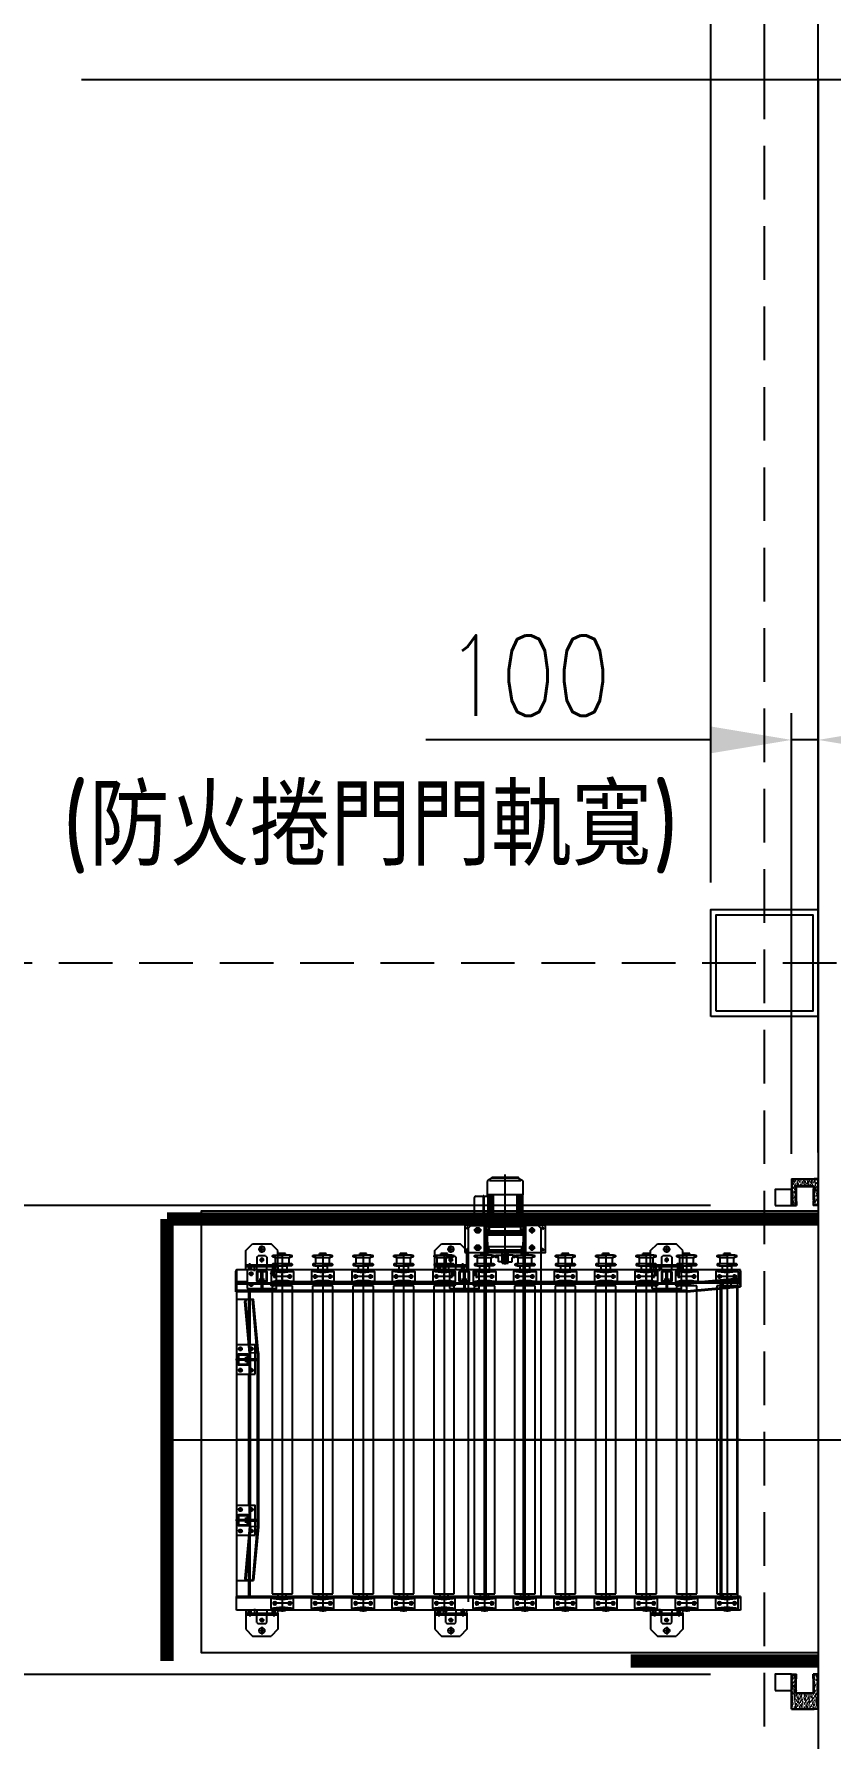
# Model space of a CAD drawing. Extents: x 0 to 210250, y -124674 to 148500.
# Drawn here: x 178052 to 181024, y -65652 to -59289 of the extents above; entities that cross this region are included whole.
import ezdxf

# ---------------------------------------------------------------- set-up
doc = ezdxf.new("R2010")
doc.units = 0
doc.header["$LTSCALE"] = 400
doc.header["$PDSIZE"] = 2
for name, pattern in [('CEN', [17, 15, -1, 0, -1]), ('CENTER', [23, 20, -1, 1, -1]), ('HIDDEN', [9.525, 6.35, -3.175]), ('HIDDENX2', [0.75, 0.5, -0.25]), ('PHANTOM', [25, 20, -1, 1, -1, 1, -1])]:
    doc.linetypes.add(name, pattern=pattern)
doc.layers.get('0').update_dxf_attribs({"linetype": 'CONTINUOUS'})
doc.layers.get('DEFPOINTS').update_dxf_attribs({"linetype": 'CONTINUOUS'})
for name, color, linetype in [('CENTER', 6, 'CEN'), ('COLUMN', 1, 'CONTINUOUS'), ('DIM', 2, 'CONTINUOUS'), ('GZ_3', 8, 'HIDDEN'), ('GZ_4', 4, 'CENTER'), ('GZ_Qoo02', 2, 'CONTINUOUS'), ('GZ_Qoo03', 3, 'CONTINUOUS'), ('GZ_Qoo06', 6, 'CONTINUOUS'), ('GZ_Qoo08', 8, 'CONTINUOUS'), ('GZ_Qoo12', 253, 'CONTINUOUS'), ('GZ_Qoo14', 22, 'CONTINUOUS'), ('PHANTOM', 3, 'PHANTOM'), ('WALL', 2, 'CONTINUOUS'), ('欄杆', 30, 'CONTINUOUS')]:
    doc.layers.add(name, color=color, linetype=linetype)
doc.styles.add('ROMANS', font='romans.shx', dxfattribs={"width": 0.8})
doc.styles.get("Standard").update_dxf_attribs({"font": 'ISOCP.SHX', "bigfont": 'CHINESET.SHX'})
doc.dimstyles.new('AM_ISO', dxfattribs={"dimscale": 300, "dimtxt": 3.5, "dimasz": 3.5, "dimexe": 1, "dimexo": 1, "dimgap": 1.5, "dimtad": 1, "dimdsep": 46, "dimtxsty": 'Standard', "dimcen": 0, "dimclrd": 256, "dimclre": 256, "dimclrt": 256, "dimadec": 0, "dimazin": 2, "dimtp": 0.1, "dimtm": 0.1, "dimtfac": 0.71, "dimtmove": 0, "dimatfit": 3, "dimfxl": 0, "dimlwd": -1, "dimlwe": -1, "dimarcsym": 0})

# ---------------------------------------------------------------- blocks, each defined once
blk = doc.blocks.new('G$CDFEA6D53')
for p, q in [((6.8, 75.2), (15.5, 75.2)), ((6.8, 71), (6.8, 42)), ((6.8, 70), (15.5, 70)), ((13.5, 79), (8.8, 79)), ((15.5, 71), (15.5, 13)), ((38.1, 67.5), (15.5, 67.5)), ((46.8, 75.2), (38.1, 75.2)), ((38.1, 71), (38.1, 13)), ((46.8, 70), (38.1, 70)), ((40.1, 79), (44.8, 79)), ((46.8, 71), (46.8, 42)), ((121.5, 80.2), (1271.5, 80.2)), ((121.5, 3.9), (121.5, 80.2)), ((1271.5, 80.2), (1271.5, 3.9)), ((4.6, 54.5), (1, 54.5)), ((1, 29.5), (1, 54.5)), ((4.6, 29.5), (1, 29.5)), ((4.6, 54.5), (4.6, 29.5)), ((6, 54), (4.6, 54)), ((6, 30), (4.6, 30)), ((6.8, 54.5), (6, 54.5)), ((6, 54.5), (6, 29.5)), ((6.8, 29.5), (6, 29.5)), ((6.8, 13), (6.8, 42)), ((6.8, 14), (15.5, 14)), ((6.8, 8.8), (15.5, 8.8)), ((13.5, 5), (8.8, 5)), ((38.1, 16.5), (15.5, 16.5)), ((46.8, 14), (38.1, 14)), ((46.8, 8.8), (38.1, 8.8)), ((40.1, 5), (44.8, 5)), ((46.8, 13), (46.8, 42)), ((121.5, 57), (101.4, 57)), ((121.5, 27), (101.4, 27)), ((1271.5, 3.9), (121.5, 3.9)), ((1281, 57), (1271.5, 57)), ((1281, 57), (1271.5, 57)), ((1281, 27), (1271.5, 27)), ((1281, 27), (1271.5, 27)), ((1281, 27), (1281, 57)), ((1291.8, 54.5), (1281, 54.5)), ((1291.8, 29.5), (1281, 29.5)), ((1333, 54.5), (1321.2, 54.5)), ((1333, 29.5), (1321.2, 29.5)), ((1326.2, 57.5), (1326.2, 26.5)), ((1333, 54.5), (1333, 29.5))]:
    blk.add_line(p, q)
at = {"elevation": 0}
for points in [[(67.5, 58.8), (67.5, 84), (105.5, 84), (105.5, 58), (101.5, 58)], [(1325.5, 58.8), (1325.5, 84), (1287.5, 84), (1287.5, 58), (1291.5, 58)], [(67.5, 25.2), (67.5, 0), (105.5, 0), (105.5, 26), (101.5, 26)], [(1325.5, 25.2), (1325.5, 0), (1287.5, 0), (1287.5, 26), (1291.5, 26)]]:
    blk.add_lwpolyline(points, dxfattribs=at)
blk.add_lwpolyline([(46.8, 25), (66.8, 25), (66.8, 59), (46.8, 59)], close=True, dxfattribs=at)
for points in [[(71.4, 59), (68.3, 59, 0.414214), (66.8, 57.5)], [(71.4, 25), (68.3, 25, -0.414214), (66.8, 26.5)], [(1321.5, 59), (1324.7, 59, -0.414214), (1326.2, 57.5)], [(1321.5, 25), (1324.7, 25, 0.414214), (1326.2, 26.5)]]:
    blk.add_lwpolyline(points, format="xyb", dxfattribs=at)
for centre, radius, start, end in [((23.7, 71), 16.9, 151.84274, 180.08477), ((-1.4, 71), 16.9, 359.91523, 28.15726), ((55, 71), 16.9, 151.84274, 180.08477), ((29.9, 71), 16.9, 359.91523, 28.15726), ((-117.8, 42), 190, 347.22979, 12.77021), ((290.8, 42), 190, 167.22979, 192.77021), ((1102.2, 42), 190, 347.22979, 12.77021), ((1510.8, 42), 190, 167.22979, 192.77021), ((23.7, 13), 16.9, 179.91523, 208.15726), ((-1.4, 13), 16.9, 331.84274, 0.08477), ((55, 13), 16.9, 179.91523, 208.15726), ((29.9, 13), 16.9, 331.84274, 0.08477)]:
    blk.add_arc(centre, radius, start, end)
at = {"layer": 'GZ_4'}
for p, q in [((92.2, 70), (80.7, 70)), ((86.5, 75.8), (86.5, 64.3)), ((1300.7, 70), (1312.2, 70)), ((1306.5, 75.8), (1306.5, 64.3)), ((0, 42), (1338, 42)), ((92.2, 14), (80.7, 14)), ((86.5, 8.3), (86.5, 19.8)), ((1300.7, 14), (1312.2, 14)), ((1306.5, 8.3), (1306.5, 19.8))]:
    blk.add_line(p, q, dxfattribs=at)
blk = doc.blocks.new('Chiming_Hole')
blk.add_circle((0, 0), 5)
at = {"layer": 'GZ_4'}
for p, q in [((-7, 0), (7, 0)), ((0, 7), (0, -7))]:
    blk.add_line(p, q, dxfattribs=at)
blk = doc.blocks.new('G$CD53CDFA2')
for p, q in [((0, 85, 0), (120, 85, 0)), ((0, 85, 0), (0, 25, 0)), ((0, 79, 0), (120, 79, 0)), ((120, 85, 0), (120, 25, 0)), ((0, 25, 0), (25, 0, 0)), ((25, 0, 0), (95, 0, 0)), ((120, 25, 0), (95, 0, 0))]:
    blk.add_line(p, q)
at = {"layer": 'GZ_4'}
for p, q in [((15, 91.1, 0), (15, 72.3, 0)), ((105, 91.1, 0), (105, 72.3, 0))]:
    blk.add_line(p, q, dxfattribs=at)
at = {"xscale": 2, "yscale": 2, "zscale": 2}
blk.add_blockref('Chiming_Hole', (60, 20, 0), dxfattribs=at)
blk = doc.blocks.new('Chiming_Tap')
blk.add_circle((0, 0), 3.75)
at = {"color": 4}
blk.add_arc((0, 0), 5, 255, 195, dxfattribs=at)
at = {"layer": 'GZ_4'}
for p, q in [((-7, 0), (7, 0)), ((0, 7), (0, -7))]:
    blk.add_line(p, q, dxfattribs=at)
blk = doc.blocks.new('G$C961198F0')
blk.add_lwpolyline([(0, 0), (300, 0), (300, 100), (0, 100)], close=True)
for name, p, xscale, yscale, zscale in [('Chiming_Tap', (10, 90), 0.6, 0.6, 0.6), ('Chiming_Hole', (50, 82.5), -1.65, 1.65, 1.65), ('Chiming_Hole', (85, 82.5), -0.9, 0.9, 0.9), ('Chiming_Hole', (215, 82.5), 0.9, 0.9, 0.9), ('Chiming_Hole', (250, 82.5), 1.65, 1.65, 1.65), ('Chiming_Tap', (290, 90), 0.6, 0.6, 0.6), ('Chiming_Tap', (10, 10), 0.6, 0.6, 0.6), ('Chiming_Hole', (50, 17.5), -1.65, 1.65, 1.65), ('Chiming_Hole', (85, 17.5), -0.9, 0.9, 0.9), ('Chiming_Hole', (215, 17.5), 0.9, 0.9, 0.9), ('Chiming_Hole', (250, 17.5), 1.65, 1.65, 1.65), ('Chiming_Tap', (290, 10), 0.6, 0.6, 0.6)]:
    blk.add_blockref(name, p, dxfattribs=dict(xscale=xscale, yscale=yscale, zscale=zscale))
blk = doc.blocks.new('Hole')
blk.add_circle((0, 0), 5)
at = {"layer": 'GZ_4'}
for p, q in [((-7, 0), (7, 0)), ((0, 7), (0, -7))]:
    blk.add_line(p, q, dxfattribs=at)
blk = doc.blocks.new('A$C19507C09')
at = {"layer": 'GZ_4'}
for p, q in [((64.4, 10.3), (8.4, 10.3)), ((36.4, 20.5), (36.4, 0))]:
    blk.add_line(p, q, dxfattribs=at)
at = {"layer": 'GZ_Qoo08', "xscale": -1.2, "yscale": 1.2, "zscale": 1.2}
for p in [(8.4, 10.3), (64.4, 10.3)]:
    blk.add_blockref('Hole', p, dxfattribs=at)
blk = doc.blocks.new('G$CCFC662B3')
for p, q in [((41, 5, 0), (41, 40, 0)), ((46, 0, 0), (41, 5, 0)), ((46, 0, 0), (74, 0, 0)), ((79, 5, 0), (74, 0, 0)), ((79, 5, 0), (79, 40, 0))]:
    blk.add_line(p, q)
at = {"layer": 'GZ_3'}
for p, q in [((10, 40, 0), (10, 52, 0)), ((10.8, 40, 0), (10.8, 52, 0)), ((19.2, 40, 0), (19.2, 52, 0)), ((20, 40, 0), (20, 52, 0)), ((41, 52, 0), (41, 40, 0)), ((79, 52, 0), (79, 40, 0)), ((100, 40, 0), (100, 52, 0)), ((100.7, 40, 0), (100.7, 52, 0)), ((109.2, 40, 0), (109.2, 52, 0)), ((110, 40, 0), (110, 52, 0))]:
    blk.add_line(p, q, dxfattribs=at)
at = {"layer": 'GZ_3', "elevation": 0}
blk.add_lwpolyline([(0, 52), (120, 52), (120, 40), (0, 40)], close=True, dxfattribs=at)
at = {"layer": 'GZ_4'}
for p, q in [((15, 57, 0), (15, 35, 0)), ((87, 57, 0), (87, 35, 0))]:
    blk.add_line(p, q, dxfattribs=at)
at = {"xscale": 1.2, "yscale": 1.2, "zscale": 1.2, "rotation": 270}
blk.add_blockref('Chiming_Tap', (60, 15, 0), dxfattribs=at)
blk = doc.blocks.new('40x40')
blk.add_lwpolyline([(-16, 0), (16, 0, 0.414214), (20, 4), (20, 36, 0.414214), (16, 40), (-16, 40, 0.414214), (-20, 36), (-20, 4, 0.414214)], format="xyb", close=True)
at = {"layer": 'GZ_3'}
blk.add_lwpolyline([(-16, 3.2), (16, 3.2, 0.414214), (16.8, 4), (16.8, 36, 0.414214), (16, 36.8), (-16, 36.8, 0.414214), (-16.8, 36), (-16.8, 4, 0.414214)], format="xyb", close=True, dxfattribs=at)
blk = doc.blocks.new('G$CF10BFE15')
at = {"elevation": 0}
blk.add_lwpolyline([(0, 0), (110, 0), (110, 70), (0, 70)], close=True, dxfattribs=at)
at = {"xscale": 1.2, "yscale": 1.2, "zscale": 1.2}
for p in [(15, 55), (15, 15), (95, 55), (95, 15)]:
    blk.add_blockref('Chiming_Hole', p, dxfattribs=at)
at = {"layer": 'GZ_3'}
blk.add_blockref('40x40', (55, 25), dxfattribs=at)
blk = doc.blocks.new('G$C351124E8')
for p, q in [((877, 1487), (867, 1477)), ((867, 1477), (867, 1322)), ((877, 1487), (932, 1487)), ((932, 1487), (932, 1322)), ((1127, 1487), (1072, 1487)), ((1072, 1487), (1072, 1322)), ((1127, 1487), (1137, 1477)), ((1137, 1477), (1137, 1322)), ((2, 1322), (2, 1272)), ((1882, 1322), (2, 1322)), ((1882, 1272), (1882, 1322)), ((42, 1272), (2, 1272)), ((2, 1272), (2, 102)), ((52, 1252), (52, 1042)), ((797, 1272), (152, 1272)), ((867, 1272), (867, 102)), ((867, 1252), (867, 82)), ((1552, 1272), (907, 1272)), ((932, 1272), (932, 102)), ((1072, 1272), (1072, 102)), ((1137, 1272), (1137, 102)), ((1882, 1272), (1662, 1272)), ((1807, 102), (1807, 1272)), ((1872, 102), (1872, 1272)), ((52, 932), (52, 442)), ((52, 332), (52, 102)), ((1882, 102), (2, 102)), ((2, 52), (2, 102)), ((1882, 102), (1882, 52)), ((1882, 52), (2, 52))]:
    blk.add_line(p, q)
at = {"layer": 'GZ_3'}
for p, q in [((926, 1487), (926, 102)), ((1078, 1487), (1078, 102)), ((42, 1277), (2, 1277)), ((797, 1277), (152, 1277)), ((867, 1322), (867, 1272)), ((867, 1302), (867, 1252)), ((1552, 1277), (907, 1277)), ((932, 1322), (932, 1272)), ((1072, 1322), (1072, 1272)), ((1137, 1322), (1137, 1272)), ((1882, 1277), (1662, 1277)), ((47, 1252), (47, 1042)), ((1813, 102), (1813, 1272)), ((47, 932), (47, 442)), ((47, 332), (47, 102)), ((1882, 97), (2, 97))]:
    blk.add_line(p, q, dxfattribs=at)
at = {"layer": 'GZ_4'}
for p, q in [((201.2, 1297, 0), (145.2, 1297, 0)), ((173.2, 1286.7, 0), (173.2, 1307.3, 0)), ((797, 1297, 0), (748.4, 1297, 0)), ((776.4, 1286.7, 0), (776.4, 1307.3, 0)), ((955.2, 1297, 0), (907, 1297, 0)), ((927.2, 1286.7, 0), (927.2, 1307.3, 0)), ((1552, 1297), (1502.4, 1297)), ((1530.4, 1286.7), (1530.4, 1307.3)), ((1709.2, 1297), (1662, 1297)), ((1681.2, 1286.7), (1681.2, 1307.3)), ((1882, 687), (0, 687))]:
    blk.add_line(p, q, dxfattribs=at)
at = {"yscale": 1.65, "zscale": 1.65}
for p, xscale in [((899.5, 1469.5), -1.65), ((1104.5, 1469.5), 1.65), ((899.5, 1404.5), -1.65), ((1104.5, 1404.5), 1.65)]:
    blk.add_blockref('Chiming_Hole', p, dxfattribs=dict(at, xscale=xscale))
for name, p, rotation in [('G$CCFC662B3', (157, 1374, 0), 180), ('G$CCFC662B3', (862, 1374, 0), 180), ('G$CCFC662B3', (1667, 1374, 0), 180), ('G$CF10BFE15', (72, 932), 90), ('G$CF10BFE15', (72, 332), 90)]:
    blk.add_blockref(name, p, dxfattribs=dict(rotation=rotation))
for name, p in [('G$CF10BFE15', (42, 1252)), ('G$CF10BFE15', (797, 1252)), ('G$CF10BFE15', (1552, 1252)), ('A$C19507C09', (136.8, 66.7, 0)), ('A$C19507C09', (287.6, 66.7, 0)), ('A$C19507C09', (438.4, 66.7, 0)), ('A$C19507C09', (589.2, 66.7, 0)), ('A$C19507C09', (740, 66.7, 0)), ('A$C19507C09', (890.8, 66.7, 0)), ('A$C19507C09', (1041.6, 66.7)), ('A$C19507C09', (1192.4, 66.7)), ('A$C19507C09', (1343.2, 66.7)), ('A$C19507C09', (1494, 66.7)), ('A$C19507C09', (1644.8, 66.7)), ('A$C19507C09', (1795.6, 66.7))]:
    blk.add_blockref(name, p)
at = {"xscale": -1, "rotation": 180}
for p in [(287.6, 1307.3, 0), (438.4, 1307.3, 0), (589.2, 1307.3, 0), (1041.6, 1307.3), (1192.4, 1307.3), (1343.2, 1307.3), (1795.6, 1307.3)]:
    blk.add_blockref('A$C19507C09', p, dxfattribs=at)
at = {"xscale": -1}
for p in [(157, 0, 0), (862, 0, 0), (1667, 0, 0)]:
    blk.add_blockref('G$CCFC662B3', p, dxfattribs=at)
at = {"layer": 'GZ_Qoo08', "xscale": 1.2, "yscale": 1.2, "zscale": 1.2, "rotation": 180}
for p in [(201.2, 1297, 0), (748.4, 1297, 0), (955.2, 1297, 0), (1502.4, 1297), (1709.2, 1297)]:
    blk.add_blockref('Hole', p, dxfattribs=at)
blk = doc.blocks.new('A$C4DFB3055')
for p, q in [((185, 163), (185, 67)), ((188, 165), (187, 165)), ((188, 165), (195.6, 178.9)), ((188, 165), (188, 65)), ((197, 173.6), (197, 56.5)), ((250, 181.5), (200, 181.5)), ((250, 181.5), (250, 48.5)), ((369, 180.5), (250, 180.5)), ((365, 178.1), (250, 178.1)), ((367, 174), (250, 174)), ((365, 171.3), (250, 171.3)), ((367, 167.2), (250, 167.2)), ((365, 163.2), (250, 163.2)), ((367, 159.1), (250, 159.1)), ((367, 176.1), (367, 174)), ((367, 169.3), (367, 167.2)), ((367, 161.2), (367, 159.1)), ((369, 180.5), (369, 115)), ((386, 173), (369, 173)), ((377.5, 180), (386.5, 180)), ((382, 175.5), (382, 184.5)), ((391, 182.5), (386, 182.5)), ((386, 182.5), (386, 47.5)), ((391, 182.5), (391, 115)), ((391, 47.5), (391, 182.5)), ((391, 182.5), (398, 182.5)), ((391, 115), (391, 174.5)), ((399, 48.5), (399, 181.5)), ((399.1, 182.2), (452, 181.3)), ((442, 50.6), (442, 179.5)), ((442.5, 180), (451.5, 180)), ((444, 177.4), (447.6, 177.3)), ((447, 175.5), (447, 184.5)), ((454, 179.3), (454, 174.6)), ((455.5, 60.7), (455.5, 169.3)), ((458, 141.9), (457, 142.1)), ((459.5, 90.1), (459.5, 139.9)), ((463, 127.5), (459.5, 127.5)), ((463, 102.5), (463, 127.5)), ((464.6, 127), (463, 127.4)), ((509.2, 115), (173.6, 115)), ((188, 65), (187, 65)), ((188, 65), (195.6, 51.1)), ((367, 70.9), (250, 70.9)), ((365, 66.8), (250, 66.8)), ((367, 63.9), (250, 63.9)), ((367, 70.9), (367, 68.8)), ((367, 63.9), (367, 61.8)), ((391, 115), (369, 115)), ((369, 49.5), (369, 115)), ((458, 88.1), (457, 87.9)), ((463, 102.5), (459.5, 102.5)), ((464.6, 103), (463, 102.5)), ((465, 103.5), (465, 126.5)), ((505, 126), (465, 126)), ((505, 104), (465, 104)), ((499, 118.5), (471, 118.5)), ((499, 111.5), (471, 111.5)), ((505, 104), (505, 126)), ((250, 48.5), (200, 48.5)), ((365, 59.8), (250, 59.8)), ((367.2, 56.1), (250, 56)), ((365.2, 52), (250, 52)), ((255, 49.5), (250, 49.5)), ((252, 32.4), (252, 35.4)), ((252, 35.4), (327.6, 35.4)), ((252, 32.4), (327.6, 32.4)), ((255, 35.4), (255, 52)), ((255, 5), (255, 32.4)), ((324.6, 35.4), (324.6, 52)), ((369, 49.5), (324.6, 49.5)), ((324.6, 5), (324.6, 32.4)), ((327.6, 32.4), (327.6, 35.4)), ((367.2, 56.1), (367.2, 54)), ((386, 57), (369, 57)), ((377.5, 50), (386.5, 50)), ((382, 45.5), (382, 54.5)), ((391, 47.5), (386, 47.5)), ((391, 47.5), (398, 47.5)), ((399.1, 47.8), (452, 48.7)), ((442.5, 50), (451.5, 50)), ((444, 52.6), (447.6, 52.7)), ((447, 45.5), (447, 54.5)), ((454, 50.7), (454, 55.4)), ((319.6, 0), (260, 0))]:
    blk.add_line(p, q)
blk.add_lwpolyline([(369.5, 37.5), (459.5, 37.5), (459.5, 192.5), (369.5, 192.5)], close=True)
for centre in [(382, 180), (447, 180), (382, 50), (447, 50)]:
    blk.add_circle(centre, 4.5)
for centre, radius, start, end in [((187, 163), 2, 90, 180), ((200, 176.5), 5, 90, 151.38954), ((365, 176.1), 2, 0, 90), ((365, 169.3), 2, 0, 90), ((365, 161.2), 2, 0, 90), ((398, 181.5), 1, 0, 90), ((399.1, 183.2), 1, 237.09855, 269), ((440, 179.5), 2, 0, 89), ((444, 179.4), 2, 180, 269), ((447.5, 169.3), 8, 0, 89), ((452, 179.3), 2, 0, 89), ((456, 174.6), 2, 180, 211.78833), ((457.5, 144.1), 2, 180, 255.96376), ((457.5, 139.9), 2, 0, 75.96376), ((187, 67), 2, 180, 270), ((365, 68.8), 2, 270, 0), ((457.5, 85.9), 2, 104.03624, 180), ((457.5, 90.1), 2, 284.03624, 0), ((464.5, 126.5), 0.5, 0, 75), ((464.5, 103.5), 0.5, 285, 0), ((471, 115), 3.5, 90, 270), ((499, 115), 3.5, 270, 90), ((200, 53.5), 5, 208.61046, 270), ((260, 5), 5, 180, 270), ((319.6, 5), 5, 270, 0), ((365, 61.8), 2, 270, 0), ((365.2, 54), 2, 270, 0), ((398, 48.5), 1, 270, 0), ((399.1, 46.8), 1, 91, 122.90145), ((440, 50.5), 2, 271, 0), ((444, 50.6), 2, 91, 180), ((447.5, 60.7), 8, 271, 0), ((452, 50.7), 2, 271, 0), ((456, 55.4), 2, 148.21167, 180)]:
    blk.add_arc(centre, radius, start, end)
blk = doc.blocks.new('RS50T13-T')
for p, q in [((-4.3, 29), (-4.3, 0)), ((-4.3, 28), (4.3, 28)), ((-4.3, -29), (-4.3, 0)), ((2.3, 37), (-2.3, 37)), ((4.3, 25.5), (4.3, 29)), ((20.7, 25.5), (4.3, 25.5)), ((20.7, 0), (20.7, 25.5)), ((20.7, 0), (20.7, -25.5)), ((-4.3, -28), (4.3, -28)), ((2.3, -37), (-2.3, -37)), ((20.7, -25.5), (4.3, -25.5)), ((4.3, -25.5), (4.3, -29))]:
    blk.add_line(p, q)
for centre, start, end in [((12.5, 29), 151.84274, 180.08477), ((-12.5, 29), 359.91523, 28.15726), ((12.5, -29), 179.91523, 208.15726), ((-12.5, -29), 331.84274, 0.08477)]:
    blk.add_arc(centre, 16.9, start, end)
at = {"layer": 'GZ_4'}
for p, q in [((-4.3, 33.2), (4.3, 33.2)), ((-4.3, -33.2), (4.3, -33.2))]:
    blk.add_line(p, q, dxfattribs=at)
blk = doc.blocks.new('Chiming_mark')
at = {"layer": 'GZ_4'}
for p, q in [((-5, 0), (5, 0)), ((0, 5), (0, -5))]:
    blk.add_line(p, q, dxfattribs=at)
blk = doc.blocks.new('G$C00DE59CC')
for name, p, xscale, yscale, zscale in [('Chiming_Hole', (8.4, 48.4), 1.2, 1.2, 1.2), ('Chiming_mark', (48.4, 28.4), 2, 2, 2), ('Chiming_Hole', (88.4, 48.4), 1.2, 1.2, 1.2)]:
    blk.add_blockref(name, p, dxfattribs=dict(xscale=xscale, yscale=yscale, zscale=zscale))
at = {"layer": 'GZ_3', "xscale": 1.2, "yscale": 1.2, "zscale": 1.2}
for p in [(8.4, 8.4), (88.4, 8.4)]:
    blk.add_blockref('Chiming_Hole', p, dxfattribs=at)
blk = doc.blocks.new('G$CA3279A56')
for p, q in [((0, 0), (0, 77)), ((1877, 82), (5, 82)), ((1882, 77), (1882, 18)), ((1682, 0), (0, 0)), ((5, 32.8), (1680.5, 32.8)), ((5, 29.1), (1680.7, 29.1)), ((1680.5, 32.8), (1874.1, 50.3)), ((1680.7, 29.1), (1874.4, 46.5)), ((1681.8, 4), (1680.7, 29.1)), ((1682, 0), (1681.8, 4)), ((1682, 0), (1882, 18)), ((1882, 18), (1879.5, 45.7))]:
    blk.add_line(p, q)
at = {"elevation": 0}
for points in [[(94.8, 32.8), (94.8, 82), (99.2, 82), (99.2, 32.8)], [(849.8, 32.8), (849.8, 82), (854.2, 82), (854.2, 32.8)], [(1604.8, 32.8), (1604.8, 82), (1609.2, 82), (1609.2, 32.8)]]:
    blk.add_lwpolyline(points, dxfattribs=at)
for centre, start, end in [((5, 77), 90, 180), ((1877, 77), 0, 90), ((5, 27.8), 90, 180), ((5, 24.1), 90, 180), ((1874.5, 45.3), 5.14273, 95.14276), ((1874.9, 41.5), 5.14273, 95.14276)]:
    blk.add_arc(centre, 5, start, end)
at = {"layer": 'GZ_3'}
for p, q in [((1681.8, 4.5), (0, 4.5)), ((94.8, 32.8, 0), (94.8, 4.5, 0)), ((99.2, 32.8, 0), (99.2, 4.5, 0)), ((849.8, 32.8), (849.8, 4.5)), ((854.2, 32.8), (854.2, 4.5)), ((1604.8, 32.8), (1604.8, 4.5)), ((1609.2, 32.8), (1609.2, 4.5)), ((1681.8, 4), (1881.6, 22))]:
    blk.add_line(p, q, dxfattribs=at)
for p in [(48.6, 18.6, 0), (803.6, 18.6), (1558.6, 18.6)]:
    blk.add_blockref('G$C00DE59CC', p)
blk = doc.blocks.new('G$C3C7BC1E0')
for p, q in [((0, 1045), (0, 5)), ((5, 1050), (64, 1050)), ((49.2, 848.5), (31.7, 1042.1)), ((52.9, 848.7), (35.5, 1042.4)), ((64, 1050), (36.3, 1047.5)), ((82, 850), (64, 1050)), ((49.2, 201.5), (49.2, 848.5)), ((78, 849.8), (52.9, 848.7)), ((52.9, 201.3), (52.9, 848.7)), ((82, 850), (78, 849.8)), ((82, 850), (82, 200)), ((49.2, 201.5), (31.7, 7.9)), ((52.9, 201.3), (35.5, 7.6)), ((82, 200), (52.9, 201.3)), ((82, 200), (64, 0)), ((5, 0), (64, 0)), ((64, 0), (36.3, 2.5))]:
    blk.add_line(p, q)
for points in [[(49.2, 822.8), (0, 822.8), (0, 827.3), (49.2, 827.3)], [(49.2, 222.8), (0, 222.8), (0, 227.3), (49.2, 227.3)]]:
    blk.add_lwpolyline(points)
for centre, start, end in [((5, 1045), 90, 180), ((36.7, 1042.5), 95.14273, 185.14276), ((40.5, 1042.9), 95.14273, 185.14276), ((5, 5), 180, 270), ((36.7, 7.5), 174.85724, 264.85727), ((40.5, 7.1), 174.85724, 264.85727)]:
    blk.add_arc(centre, 5, start, end)
at = {"layer": 'GZ_3'}
for p, q in [((77.5, 849.8), (60, 1049.6)), ((49.2, 827.3), (77.5, 827.3)), ((77.5, 849.8), (77.5, 200.2)), ((49.2, 822.8), (77.5, 822.8)), ((49.2, 227.3), (77.5, 227.3)), ((49.2, 222.8), (77.5, 222.8)), ((77.5, 200.2), (60, 0.4))]:
    blk.add_line(p, q, dxfattribs=at)
at = {"rotation": 90}
for p in [(63.4, 776.6), (63.4, 176.6)]:
    blk.add_blockref('G$C00DE59CC', p, dxfattribs=at)
blk = doc.blocks.new('G$C1BB825F4')
at = {"rotation": 90}
blk.add_blockref('G$C351124E8', (1677.9, 0), dxfattribs=at)
at = {"layer": 'GZ_Qoo02'}
blk.add_blockref('A$C4DFB3055', (-173.6, 889.5), dxfattribs=at)
at = {"layer": 'GZ_Qoo03', "rotation": 90}
blk.add_blockref('G$C961198F0', (290.9, 854.5, 0), dxfattribs=at)
at = {"layer": 'GZ_Qoo06', "xscale": -1, "rotation": 270}
for p in [(258.9, 1547, 0), (258.9, 742, 0), (258.9, 37, 0)]:
    blk.add_blockref('G$CD53CDFA2', p, dxfattribs=at)
at = {"layer": 'GZ_Qoo06', "rotation": 90}
for p in [(1722.9, 1547, 0), (1722.9, 742, 0), (1722.9, 37, 0)]:
    blk.add_blockref('G$CD53CDFA2', p, dxfattribs=at)
at = {"layer": 'GZ_Qoo08', "xscale": -1, "rotation": 179.9999999999999}
blk.add_blockref('RS50T13-T', (305.6, 1004.5), dxfattribs=at)
at = {"layer": 'GZ_Qoo12', "xscale": -1, "rotation": 179.9999999999999}
for p in [(294.4, 1874), (294.4, 1723.2), (294.4, 1572.4), (294.4, 1421.6), (294.4, 1270.8), (294.4, 1120), (294.4, 969.2), (294.4, 818.4, 0), (294.4, 667.6, 0), (294.4, 516.8, 0), (294.4, 366, 0), (294.4, 215.2, 0)]:
    blk.add_blockref('G$CDFEA6D53', p, dxfattribs=at)
at = {"layer": 'GZ_Qoo14', "rotation": 90}
for name, p in [('G$CA3279A56', (437.9, 0)), ('G$C3C7BC1E0', (1515.9, 2))]:
    blk.add_blockref(name, p, dxfattribs=at)
blk = doc.blocks.new('A$C34DC6CBD')
h = blk.add_hatch()
h.set_pattern_fill('AR-SAND', color=0, scale=0.1)
h.set_pattern_definition([(37.5, (-8589.58, 39223.7572), (-0.16000313, 4.89413237), [0, -3.8608, 0, -4.318, 0, -4.1275]), (7.5, (-8589.58, 39223.757), (4.4952328, 7.168251), [0, -2.0828, 0, -3.4798, 0, -1.3335]), (327.5, (-8592.704, 39223.757), (7.9099237, 0.01437185), [0, -1.27, 0, -4.572, 0, -5.969]), (317.5, (-8592.704, 39223.757), (7.6355645, 2.2292932), [0, -0.635, 0, -2.9972, 0, -3.429])])
h.paths.add_polyline_path([(49.2, 0.7), (10.8, 0.7), (0.8, 0.7), (0.8, 49.2), (10.8, 49.2), (49.2, 49.2), (49.2, 41.3), (45.5, 41.3), (45.5, 42.1), (14.2, 42.1), (14.2, 40.8), (14.2, 10.2), (14.2, 7.8), (45.5, 7.8), (45.5, 8.6), (48.4, 8.6), (49.2, 8.6)])
h = blk.add_hatch()
h.set_pattern_fill('AR-SAND', color=0, scale=0.1)
h.set_pattern_definition([(37.5, (-6588.3615, 39223.7575), (-0.16000313, 4.89413237), [0, -3.8608, 0, -4.318, 0, -4.1275]), (7.5, (-6588.3615, 39223.7575), (4.4952328, 7.168251), [0, -2.0828, 0, -3.4798, 0, -1.3335]), (327.5, (-6591.4857, 39223.7575), (7.9099237, 0.01437185), [0, -1.27, 0, -4.572, 0, -5.969]), (317.5, (-6591.486, 39223.7575), (7.6355645, 2.2292932), [0, -0.635, 0, -2.9972, 0, -3.429])])
h.paths.add_polyline_path([(925.8, 0.7), (964.2, 0.7), (989.2, 0.7), (989.2, 49.2), (964.2, 49.2), (925.8, 49.2), (925.8, 41.3), (929.5, 41.3), (929.5, 42.1), (960.8, 42.1), (960.8, 40.8), (960.8, 10.2), (960.8, 7.8), (929.5, 7.8), (929.5, 8.6), (926.6, 8.6), (925.8, 8.6)])
at = {"color": 1}
for p, q in [((0, 50), (50, 50)), ((0, 50), (0, 42.5)), ((0, 42.5), (0.8, 42.5)), ((0.8, 49.2), (49.2, 49.2)), ((0.8, 49.2), (0.8, 42.5)), ((14.2, 42.1), (45.5, 42.1)), ((14.2, 41.3), (14.2, 42.1)), ((14.2, 41.3), (14.2, 8.7)), ((15, 41.3), (40.1, 41.3)), ((15, 41.3), (45.5, 41.3)), ((15, 40.5), (15, 41.3)), ((15, 40.5), (15, 9.5)), ((20, 41.3), (19.2, 41.3)), ((40.1, 41.3), (20, 41.3)), ((48.4, 41.3), (41.7, 41.3)), ((48.4, 41.3), (41.7, 41.3)), ((42.5, 41.3), (42.5, 40.5)), ((49.2, 41.3), (42.5, 41.3)), ((42.5, 41.3), (42.5, 40.5)), ((49.2, 41.3), (42.5, 41.3)), ((42.5, 40.5), (50, 40.5)), ((42.5, 40.5), (50, 40.5)), ((45.5, 42.1), (45.5, 41.3)), ((45.5, 42.1), (45.5, 41.3)), ((45.5, 42.1), (45.5, 41.3)), ((45.5, 42.1), (45.5, 41.3)), ((47.6, 40.5), (49.2, 40.5)), ((47.6, 40.5), (49.2, 40.5)), ((48.4, 40.5), (50, 40.5)), ((48.4, 40.5), (50, 40.5)), ((48.4, 40.5), (50, 40.5)), ((48.4, 40.5), (50, 40.5)), ((49.2, 49.2), (49.2, 41.3)), ((49.2, 49.2), (49.2, 41.3)), ((50, 50), (50, 40.5)), ((50, 50), (50, 40.5)), ((990, 50), (925, 50)), ((925, 50), (925, 40.5)), ((925, 50), (925, 40.5)), ((926.6, 40.5), (925, 40.5)), ((926.6, 40.5), (925, 40.5)), ((932.5, 40.5), (925, 40.5)), ((926.6, 40.5), (925, 40.5)), ((926.6, 40.5), (925, 40.5)), ((989.2, 49.2), (925.8, 49.2)), ((925.8, 49.2), (925.8, 41.3)), ((925.8, 49.2), (925.8, 41.3)), ((925.8, 41.3), (932.5, 41.3)), ((927.4, 40.5), (925.8, 40.5)), ((927.4, 40.5), (925.8, 40.5)), ((926.6, 41.3), (933.3, 41.3)), ((929.5, 42.1), (929.5, 41.3)), ((960.8, 42.1), (929.5, 42.1)), ((929.5, 42.1), (929.5, 41.3)), ((929.5, 42.1), (929.5, 41.3)), ((929.5, 42.1), (929.5, 41.3)), ((960, 41.3), (929.5, 41.3)), ((932.5, 41.3), (932.5, 40.5)), ((934.9, 41.3), (955, 41.3)), ((960, 41.3), (934.9, 41.3)), ((955, 41.3), (955.8, 41.3)), ((960, 40.5), (960, 41.3)), ((960, 40.5), (960, 9.5)), ((960.8, 41.3), (960.8, 42.1)), ((960.8, 41.3), (960.8, 8.7)), ((989.2, 49.2), (989.2, 42.5)), ((990, 42.5), (989.2, 42.5)), ((990, 50), (990, 42.5)), ((0, 7.5), (0.8, 7.5)), ((0, 0), (0, 7.5)), ((0, 0), (50, 0)), ((0.8, 0.8), (0.8, 7.5)), ((0.8, 0.8), (49.2, 0.8)), ((14.2, 8.7), (14.2, 7.9)), ((14.2, 7.9), (45.5, 7.9)), ((15, 9.5), (15, 8.7)), ((15, 8.7), (45.5, 8.7)), ((20, 8.7), (19.2, 8.7)), ((48.4, 8.7), (41.7, 8.7)), ((48.4, 8.7), (41.7, 8.7)), ((42.5, 8.7), (42.5, 9.5)), ((42.5, 9.5), (50, 9.5)), ((42.5, 8.7), (42.5, 9.5)), ((42.5, 9.5), (50, 9.5)), ((49.2, 8.7), (42.5, 8.7)), ((49.2, 8.7), (42.5, 8.7)), ((45.5, 7.9), (45.5, 8.7)), ((45.5, 7.9), (45.5, 8.7)), ((47.6, 9.5), (49.2, 9.5)), ((47.6, 9.5), (49.2, 9.5)), ((48.4, 9.5), (50, 9.5)), ((48.4, 9.5), (50, 9.5)), ((49.2, 0.8), (49.2, 8.7)), ((49.2, 0.8), (49.2, 8.7)), ((50, 0), (50, 9.5)), ((50, 0), (50, 9.5)), ((926.6, 9.5), (925, 9.5)), ((925, 0), (925, 9.5)), ((932.5, 9.5), (925, 9.5)), ((926.6, 9.5), (925, 9.5)), ((925, 0), (925, 9.5)), ((990, 0), (925, 0)), ((927.4, 9.5), (925.8, 9.5)), ((927.4, 9.5), (925.8, 9.5)), ((925.8, 8.7), (932.5, 8.7)), ((925.8, 0.8), (925.8, 8.7)), ((925.8, 0.8), (925.8, 8.7)), ((989.2, 0.8), (925.8, 0.8)), ((926.6, 8.7), (933.3, 8.7)), ((929.5, 7.9), (929.5, 8.7)), ((960, 8.7), (929.5, 8.7)), ((929.5, 7.9), (929.5, 8.7)), ((960.8, 7.9), (929.5, 7.9)), ((932.5, 8.7), (932.5, 9.5)), ((955, 8.7), (955.8, 8.7)), ((960, 9.5), (960, 8.7)), ((960.8, 8.7), (960.8, 7.9)), ((990, 7.5), (989.2, 7.5)), ((989.2, 0.8), (989.2, 7.5)), ((990, 0), (990, 7.5))]:
    blk.add_line(p, q, dxfattribs=at)
at = {"color": 1, "elevation": 0}
for points in [[(0, 7.5), (0, 42.5)], [(0.8, 7.5), (0.8, 42.5)]]:
    blk.add_lwpolyline(points, dxfattribs=at)
at = {"color": 1}
for points in [[(989.2, 7.5), (989.2, 42.5)], [(990, 7.5), (990, 42.5)]]:
    blk.add_lwpolyline(points, dxfattribs=at)
blk = doc.blocks.new('*D403')
at = {"layer": 'DEFPOINTS', "color": 0, "transparency": 16777216}
for p in [(177308.2, -63661.4), (180875, -63661.4), (180875, -65411.4)]:
    blk.add_point(p, dxfattribs=at)
at = {"layer": 'DIM', "linetype": 'ByBlock', "transparency": 16777216}
for p, q in [((177308.2, -62761.4), (177308.2, -61861.4)), ((180575, -63661.4), (177008.2, -63661.4)), ((177308.2, -65411.4), (177308.2, -63661.4)), ((180575, -65411.4), (177008.2, -65411.4)), ((177308.2, -66311.4), (177308.2, -67211.4))]:
    blk.add_line(p, q, dxfattribs=at)
at = {"layer": 'DIM', "transparency": 16777216}
for points in [[(177158.2, -62761.4), (177458.2, -62761.4), (177308.2, -63661.4)], [(177158.2, -66311.4), (177458.2, -66311.4), (177308.2, -65411.4)]]:
    blk.add_solid(points, dxfattribs=at)
at = {"layer": 'DIM', "transparency": 16777216, "insert": (176588.2, -64536.4), "char_height": 900, "attachment_point": 5, "rotation": 90, "style": 'ROMANS'}
blk.add_mtext('1750', dxfattribs=at)
blk = doc.blocks.new('_DotSmall')
at = {"color": 0, "linetype": 'ByBlock', "const_width": 0.5}
blk.add_lwpolyline([(-0.0625, 0, 1), (0.0625, 0, 1)], format="xyb", close=True, dxfattribs=at)
blk = doc.blocks.new('*D466')
at = {"layer": 'DEFPOINTS', "color": 0, "transparency": 16777216}
for p in [(180976.6, -58683.5), (180576.6, -62556.4), (180976.6, -62556.4)]:
    blk.add_point(p, dxfattribs=at)
at = {"layer": 'DIM', "linetype": 'ByBlock', "transparency": 16777216}
for p, q in [((180576.6, -62456.4), (180576.6, -58583.5)), ((180976.6, -62456.4), (180976.6, -58583.5)), ((180276.6, -58683.5), (179179.5, -58683.5)), ((180976.6, -58683.5), (180576.6, -58683.5)), ((180976.6, -58683.5), (181576.6, -58683.5))]:
    blk.add_line(p, q, dxfattribs=at)
at = {"layer": 'DIM', "transparency": 16777216}
blk.add_solid([(180276.6, -58633.5), (180276.6, -58733.5), (180576.6, -58683.5)], dxfattribs=at)
at = {"layer": 'DIM', "transparency": 16777216, "xscale": 300, "yscale": 300, "zscale": 300, "rotation": 180}
blk.add_blockref('_DotSmall', (180976.6, -58683.5), dxfattribs=at)
at = {"layer": 'DIM', "transparency": 16777216, "insert": (179578.1, -58443.5), "char_height": 300, "attachment_point": 5, "style": 'ROMANS'}
blk.add_mtext('400', dxfattribs=at)
blk = doc.blocks.new('*D465')
at = {"layer": 'DEFPOINTS', "color": 0, "transparency": 16777216}
for p in [(181126.6, -58683.5), (180976.6, -59458.5), (181126.6, -59458.5)]:
    blk.add_point(p, dxfattribs=at)
at = {"layer": 'DIM', "linetype": 'ByBlock', "transparency": 16777216}
for p, q in [((180976.6, -59358.5), (180976.6, -58583.5)), ((181126.6, -59358.5), (181126.6, -58583.5)), ((180976.6, -58683.5), (180676.6, -58683.5)), ((180976.6, -58683.5), (181126.6, -58683.5)), ((181426.6, -58683.5), (181726.6, -58683.5))]:
    blk.add_line(p, q, dxfattribs=at)
at = {"layer": 'DIM', "transparency": 16777216}
blk.add_solid([(181426.6, -58633.5), (181426.6, -58733.5), (181126.6, -58683.5)], dxfattribs=at)
at = {"layer": 'DIM', "transparency": 16777216, "xscale": 300, "yscale": 300, "zscale": 300}
blk.add_blockref('_DotSmall', (180976.6, -58683.5), dxfattribs=at)
at = {"layer": 'DIM', "transparency": 16777216, "insert": (181051.6, -58443.5), "char_height": 300, "attachment_point": 5, "style": 'ROMANS'}
blk.add_mtext('150', dxfattribs=at)
blk = doc.blocks.new('*D467')
at = {"layer": 'DEFPOINTS', "color": 0, "transparency": 16777216}
for p in [(180876.6, -61923.6), (180876.6, -63568.7), (180976.6, -63564.2)]:
    blk.add_point(p, dxfattribs=at)
at = {"layer": 'DIM', "linetype": 'ByBlock', "transparency": 16777216}
for p, q in [((180876.6, -63468.7), (180876.6, -61823.6)), ((180976.6, -63464.2), (180976.6, -61823.6)), ((180576.6, -61923.6), (179513.8, -61923.6)), ((180976.6, -61923.6), (180876.6, -61923.6)), ((181276.6, -61923.6), (181576.6, -61923.6))]:
    blk.add_line(p, q, dxfattribs=at)
at = {"layer": 'DIM', "transparency": 16777216}
for points in [[(180576.6, -61873.6), (180576.6, -61973.6), (180876.6, -61923.6)], [(181276.6, -61873.6), (181276.6, -61973.6), (180976.6, -61923.6)]]:
    blk.add_solid(points, dxfattribs=at)
at = {"layer": 'DIM', "transparency": 16777216, "insert": (179895.2, -61683.6), "char_height": 300, "attachment_point": 5, "style": 'ROMANS'}
blk.add_mtext('100', dxfattribs=at)

msp = doc.modelspace()

# ---------------------------------------------------------------- linework, layer by layer
at = {"color": 32}
for points in [[(180816.644, -63661.361), (180876.644, -63661.361), (180876.644, -63601.361), (180816.644, -63601.361)], [(180816.643, -65471.361), (180876.643, -65471.361), (180876.643, -65411.361), (180816.643, -65411.361)]]:
    msp.add_lwpolyline(points, close=True, dxfattribs=at)
at = {"color": 0}
msp.add_lwpolyline([(180976.643, -65331.361), (178676.643, -65331.361), (178676.643, -63681.361), (180976.643, -63681.361)], dxfattribs=at)
at = {"layer": 'CENTER', "linetype": 'HIDDENX2'}
for p, q in [((180776.643, -81206.361), (180776.643, -59458.523)), ((196644.435, -62756.361), (169096.643, -62756.361))]:
    msp.add_line(p, q, dxfattribs=at)
at = {"layer": 'CENTER'}
msp.add_line((178541.304, -64536.361), (181987.845, -64536.361), dxfattribs=at)
at = {"layer": 'COLUMN', "linetype": 'Continuous'}
for points in [[(180576.643, -62956.361), (180576.643, -62556.361), (180976.643, -62556.361), (180976.643, -62956.361)], [(180596.643, -62936.361), (180596.643, -62576.361), (180956.643, -62576.361), (180956.643, -62936.361)]]:
    msp.add_lwpolyline(points, close=True, dxfattribs=at)
at = {"layer": 'DIM'}
msp.add_line((180776.643, -59571.432), (180776.643, -55049.926), dxfattribs=at)
at = {"layer": 'PHANTOM'}
msp.add_line((168229.091, -59458.523), (199074.13, -59458.523), dxfattribs=at)
at = {"layer": 'WALL', "linetype": 'Continuous'}
msp.add_line((180976.643, -59458.523), (180976.643, -70431.361), dxfattribs=at)
at = {"layer": '欄杆', "linetype": 'HIDDEN', "ltscale": 15, "const_width": 50, "elevation": 0}
for points in [[(178547.573, -63711.361), (178547.573, -63711.361), (178547.573, -65361.361)], [(180976.643, -63711.361), (180976.643, -63711.361), (178547.573, -63711.361)], [(180976.643, -65361.361), (180976.643, -65361.361), (180276.896, -65361.361)]]:
    msp.add_lwpolyline(points, dxfattribs=at)

# ---------------------------------------------------------------- block references
at = {"rotation": 270}
msp.add_blockref('G$C1BB825F4', (178804.643, -63545.449), dxfattribs=at)
at = {"xscale": 2, "yscale": 2, "zscale": 2, "rotation": 270}
msp.add_blockref('A$C34DC6CBD', (180876.643, -63561.361), dxfattribs=at)

# ---------------------------------------------------------------- texts
at = {"layer": 'DIM', "insert": (178156.457, -62092.982), "char_height": 300, "attachment_point": 1}
msp.add_mtext_dynamic_manual_height_columns('(防火捲門門軌寬)', width=11948.10817, gutter_width=4500, heights=[0], dxfattribs=at)

# ---------------------------------------------------------------- dimensions: what is measured, and where the dimension line sits
at = {"layer": 'DIM'}
for base, p1, p2, override, picture, middle in [((180976.643, -58683.469), (180576.643, -62556.361), (180976.643, -62556.361), {"dimscale": 100, "dimtxt": 3, "dimasz": 3, "dimgap": 0.9, "dimtxsty": 'ROMANS', "dimblk2": 'DotSmall', "dimsah": 1, "dimfxl": 10}, '*D466', (179578.072, -58683.469)), ((181126.643, -58683.469), (180976.643, -59458.523), (181126.643, -59458.523), {"dimscale": 100, "dimtxt": 3, "dimasz": 3, "dimgap": 0.9, "dimtxsty": 'ROMANS', "dimblk1": 'DotSmall', "dimsah": 1, "dimfxl": 10}, '*D465', (181051.643, -58683.469))]:
    dim = msp.add_linear_dim(base=base, p1=p1, p2=p2, dimstyle='AM_ISO', override=override, dxfattribs=at)
    dim.commit()
    dim.dimension.update_dxf_attribs({"geometry": picture, "text_midpoint": middle, "dimtype": 160})
dim = msp.add_linear_dim(base=(180876.629, -61923.571), p1=(180976.643, -63564.167), p2=(180876.629, -63568.744), dimstyle='AM_ISO', override={"dimscale": 100, "dimtxt": 3, "dimasz": 3, "dimgap": 0.9, "dimdec": 0, "dimtxsty": 'ROMANS', "dimfxl": 10}, dxfattribs=at)
dim.commit()
dim.dimension.update_dxf_attribs({"geometry": '*D467', "text_midpoint": (179895.201, -61683.571)})
dim = msp.add_linear_dim(base=(177308.202, -63661.361), p1=(180875.029, -65411.361), p2=(180875.03, -63661.361), angle=90, dimstyle='AM_ISO', override={"dimtxt": 3, "dimasz": 3, "dimgap": 0.9, "dimtxsty": 'ROMANS', "dimfxl": 10}, dxfattribs=at)
dim.commit()
dim.dimension.update_dxf_attribs({"geometry": '*D403', "text_midpoint": (177308.202, -64536.361), "dimtype": 160})

doc.saveas('drawing.dxf')
